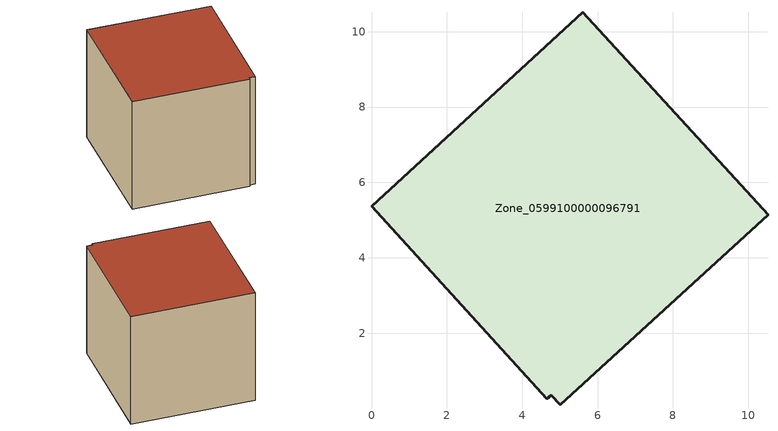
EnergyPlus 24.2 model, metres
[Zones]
Zone_0599100000096791
 floor ground (C_G): 5,0.1 4.77,0.35 4.66,0.26 0,5.37 5.61,10.52 10.52,5.14 z0
 wall outside (C_F): 10.52,5.14 5.61,10.52 0,5.37 4.66,0.26 4.77,0.35 5,0.1 10.52,5.14 z0:7.15
 roof outside (C_R): 4.77,0.35 5,0.1 10.52,5.14 5.61,10.52 0,5.37 4.66,0.26 z7.15
[BUILDING]
Pand.0599100000096791: North Axis=0; Terrain=City; Loads Convergence Tolerance Value=0.04; Temperature Convergence Tolerance Value=0.4; Solar Distribution=FullExterior; Maximum Number of Warmup Days=25; Minimum Number of Warmup Days=1
[Site:Location]
Rotterdam.The.Hague.AP_ZH_NLD Design_Conditions: Latitude=51.96; Longitude=4.45; Time Zone=1; Elevation=-4.5
[SITE:GROUNDTEMPERATURE:BUILDINGSURFACE]
18, 18, 18, 18, 18, 18, 18, 18, 18, 18, 18, 18
[MATERIAL] Thermal Absorptance=0.9; Solar Absorptance=0.7; Visible Absorptance=0.7
Name | Roughness | Thickness | Conductivity | Density | Specific Heat
G.TI.1992-2005 | MediumSmooth | 0.15 | 0.06 | 540 | 1210
F.TI.1992-2005 | Rough | 0.3 | 0.12 | 1920 | 840
R.TI.1992-2005 | MediumRough | 0.2 | 0.08 | 1500 | 1000
[CONSTRUCTION]
C_G: G.TI.1992-2005
C_F: F.TI.1992-2005
C_R: R.TI.1992-2005
[ZONE]
Zone_0599100000096791: Type=1; Multiplier=1; Ceiling Height=Autocalculate; Volume=Autocalculate; Floor Area=autocalculate; Part of Total Floor Area=Yes
[ZONEINFILTRATION:DESIGNFLOWRATE]
Infil_Zone_0599100000096791: Zone or ZoneList or Space or SpaceList=Zone_0599100000096791; Schedule=AlwaysOn; Design Flow Rate Calculation Method=Flow/Area; Flow Rate per Floor Area=0.0015; Constant Term Coefficient=1; Temperature Term Coefficient=0; Velocity Term Coefficient=0; Velocity Squared Term Coefficient=0
[HVACTEMPLATE:ZONE:IDEALLOADSAIRSYSTEM]
Zone_0599100000096791: Maximum Heating Supply Air Temperature=50; Minimum Cooling Supply Air Temperature=13; Maximum Heating Supply Air Humidity Ratio=0.0156; Minimum Cooling Supply Air Humidity Ratio=0.0077; Heating Limit=NoLimit; Cooling Limit=NoLimit; Dehumidification Control Type=ConstantSensibleHeatRatio; Cooling Sensible Heat Ratio=0.7; Dehumidification Setpoint=60; Humidification Control Type=None; Humidification Setpoint=30; Outdoor Air Method=None; Outdoor Air Flow Rate per Person=0.00944; Outdoor Air Flow Rate per Zone Floor Area=0; Outdoor Air Flow Rate per Zone=0; Demand Controlled Ventilation Type=None; Outdoor Air Economizer Type=NoEconomizer; Heat Recovery Type=None; Sensible Heat Recovery Effectiveness=0.7; Latent Heat Recovery Effectiveness=0.65
[ZONECONTROL:THERMOSTAT]
ThermostatControl_Zone_0599100000096791: Zone or ZoneList=Zone_0599100000096791; Control Type Schedule=DualSetpointControlType; Control 1=Thermostat_Zone_0599100000096791; Temperature Difference Between Cutout And Setpoint=0
[THERMOSTATSETPOINT:DUALSETPOINT]
Thermostat_Zone_0599100000096791: Heating Setpoint Temperature Schedule=HeatingSetpoint_Zone_0599100000096791; Cooling Setpoint Temperature Schedule=CoolingSetpoint_Zone_0599100000096791
[SCHEDULE:COMPACT]
HeatingSetpoint_Zone_0599100000096791: Through: 12/31, For: AllDays, Until: 24:00, 21
CoolingSetpoint_Zone_0599100000096791: Through: 12/31, For: AllDays, Until: 24:00, 24
DualSetpointControlType: Through: 12/31, For: AllDays, Until: 24:00, 4
AlwaysOn: Through: 12/31, For: AllDays, Until: 24:00, 1
